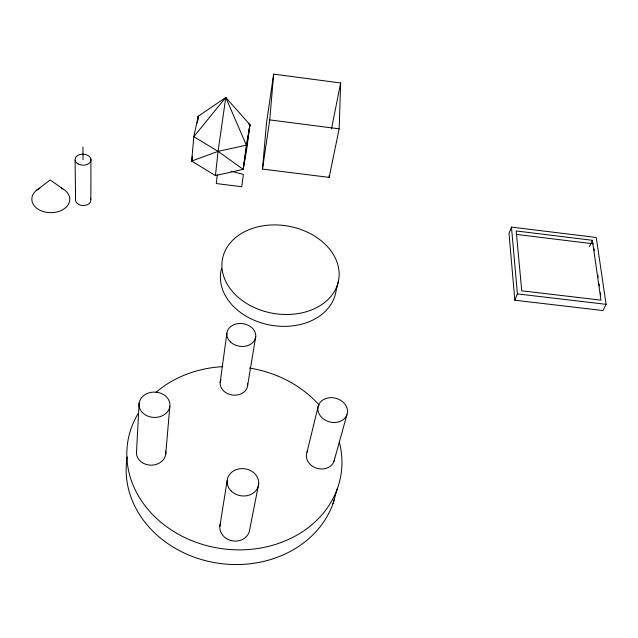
<?xml version="1.0" encoding="UTF-8"?>
<svg xmlns="http://www.w3.org/2000/svg" width="638" height="638" viewBox="0 0 638 638"><rect width="100%" height="100%" fill="white"/><g stroke="black" fill="none" stroke-linecap="round" stroke-linejoin="round"><path stroke-width="0.96" d="M90.867 199.542L90.931 159.173M339.153 128.836L340.652 82.98L273.638 74.128L266.461 123.445L262.481 169.07L329.152 177.396L339.153 128.836L269.746 119.912L273.638 74.128M329.152 177.396L329.224 175.402M139.132 403.041L136.564 451.218A14.674 12.361 0.7 0 0 151.334 465.166A14.674 12.361 0.7 0 0 165.633 450.986M165.713 454.208L169.852 406.302A15.464 12.664 2 0 0 148.223 393.112A15.464 12.664 2 0 0 145.36 414.891A15.464 12.664 2 0 0 169.852 406.302M248.238 123.676L249.944 124.689L246.356 145.169L218.068 151.381L191.687 161.047L193.8 136.66L198.219 116.26L225.764 97.502L249.944 124.689L246.746 148.885L243.182 169.325L215.437 175.625L191.687 161.047L192.397 156.174M197.868 120.167L198.219 116.26L197.222 123.078M215.437 175.625L218.068 151.381L225.764 97.502L246.356 145.169L243.182 169.325L218.068 151.381L193.8 136.66L225.764 97.502M217.287 174.716L216.314 183.545L241.746 186.743L243.381 174.389L231.179 171.239M220.166 382.361L226.873 333.259M262.481 169.07L269.746 119.912M243.182 169.325L249.944 124.689M219.855 526.23L227.176 480.597M247.656 385.344L255.75 336.497M258.733 483.787L249.769 529.149A15.033 13.286 8.1 0 1 232.216 540.825A15.033 13.286 8.1 0 1 220.389 523.678M331.505 128.788L340.652 82.98M191.687 161.047L192.309 158.136M338.579 280.401A59.031 44.261 10.2 0 1 244.466 302.061A59.031 44.261 10.2 0 1 258.526 226.697A59.031 44.261 10.2 0 1 338.579 280.401L335.787 292.268A58.369 44.134 10.2 0 1 268.566 324.758A58.369 44.134 10.2 0 1 221.561 268.582M306.974 452.254L318.482 405.258M333.977 461.314L346.936 414.716A15.001 12.234 15 0 0 329.096 397.761A15.001 12.234 15 0 0 321.999 417.746A15.001 12.234 15 0 0 346.936 414.716M332.948 503.789L337.335 488.708M511.453 227.088L509.012 233.516L514.834 300.219L602.998 310.546L606.1 304.326L596.259 237.495L511.453 227.088L517.418 293.895L514.834 300.219M589.456 246.619L592.351 240.287L516.206 230.964L521.732 290.808L600.988 300.155L592.351 240.287M36.262 190.547L50.219 179.956L62.811 188.84M517.418 293.895L606.1 304.326M516.86 234.481L593.356 243.828M594.066 248.732L594.345 250.694M597.894 275.225L598.181 277.187M599.17 284.054L599.457 286.015M600.446 292.882L600.733 294.852M75.101 160.098L75.579 200.563A7.696 5.479 1.5 0 0 85.077 205.42A7.696 5.479 1.5 0 0 90.381 198.155M82.964 146.987L83.028 159.636M61.232 188.011A18.973 13.446 0.3 0 1 65.228 207.996A18.973 13.446 0.3 0 1 36.765 208.243A18.973 13.446 0.3 0 1 39.891 188.194M339.233 441.791A107.854 91.362 7.9 0 1 221.506 548.624A107.854 91.362 7.9 0 1 138.247 413.344M155.887 392.49A107.854 91.362 7.9 0 1 222.758 366.651M249.37 368.038A107.854 91.362 7.9 0 1 319.279 405.218M334.551 458.236A14.251 11.97 15.2 0 1 317.253 468.404A14.251 11.97 15.2 0 1 307.636 450.827M247.616 383.382A13.829 11.205 7.8 0 1 232.264 395.018A13.829 11.205 7.8 0 1 220.931 379.53M334.192 500.025A105.956 90.604 7.7 0 1 211.122 561.966A105.956 90.604 7.7 0 1 127.209 457.015M78.075 163.894A7.967 5.519 2.1 0 0 90.899 160.609A7.967 5.519 2.1 0 0 80.085 154.468A7.967 5.519 2.1 0 0 78.075 163.894M230.43 341.928A14.53 11.412 8.3 0 0 255.017 339.392A14.53 11.412 8.3 0 0 238.468 323.57A14.53 11.412 8.3 0 0 230.43 341.928M231.076 490.885A15.87 13.653 8.8 0 0 257.935 487.265A15.87 13.653 8.8 0 0 239.824 468.755A15.87 13.653 8.8 0 0 231.076 490.885"/></g></svg>
